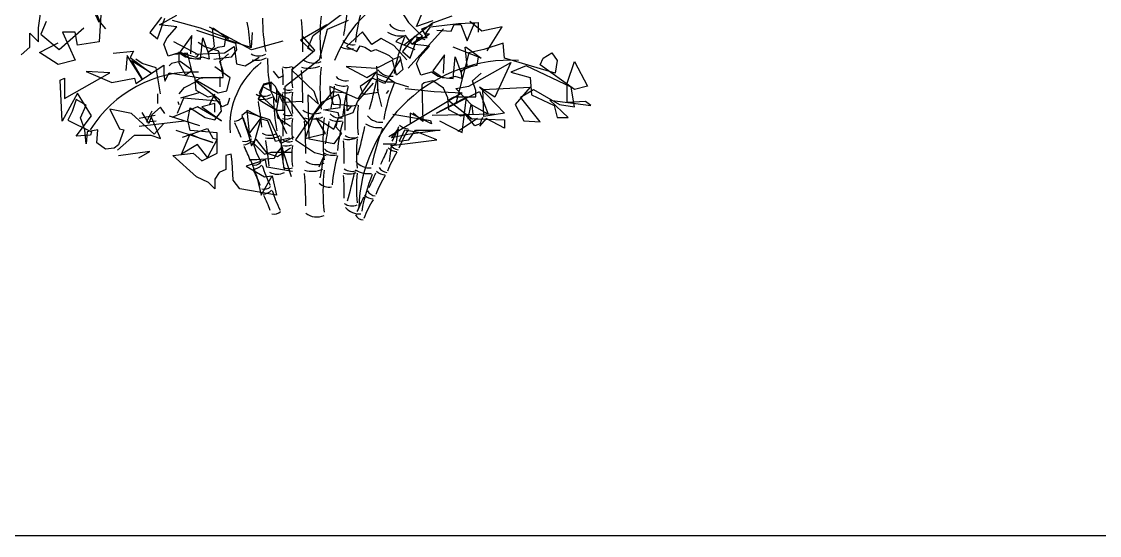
# Model space of a CAD drawing. Header units: millimetres. Extents: x 284148 to 331264, y 78716 to 101523.
# Drawn here: x 296611 to 299432, y 96471 to 97817 of the extents above; entities that cross this region are included whole.
import ezdxf

# ---------------------------------------------------------------- set-up
doc = ezdxf.new("R2010")
doc.units = ezdxf.units.MM
doc.layers.add('www.cad-blocks.net', color=7, linetype='Continuous')

# ---------------------------------------------------------------- blocks, each defined once
blk = doc.blocks.new('A$C6C9D438F')
for p, q in [((398.2, 517.2), (364.3, 593.4)), ((240, 503), (248.5, 565.2)), ((386.9, 551), (401.1, 517.2)), ((403.9, 551), (398.2, 466.3)), ((556.5, 511), (601.8, 536.4)), ((958.5, 482.5), (1039, 543.3)), ((1191, 544.2), (1208.6, 517.2)), ((1229.2, 506.4), (1246.8, 547.5)), ((259.8, 520), (245.7, 486.1)), ((401.1, 517.2), (415.2, 500.2)), ((562.2, 530.8), (531.1, 491.2)), ((550.9, 474.3), (570.7, 527.9)), ((601.8, 505.3), (556.5, 511)), ((663.9, 502.5), (590.4, 522.3)), ((994.9, 510.7), (925.2, 470.5)), ((1050.2, 521.9), (995.6, 498.7)), ((1270.7, 514.9), (1198, 458.6)), ((1208.6, 517.2), (1236.2, 488.8)), ((1272.4, 521), (1229.2, 506.4)), ((1243.4, 500.2), (1271.6, 511.5)), ((1266, 505.8), (1339.4, 514.3)), ((1321.6, 533.9), (1270.7, 514.9)), ((1319.6, 494.5), (1328.1, 511.5)), ((1328.1, 511.5), (1345.1, 511.5)), ((1339.4, 514.3), (1390.3, 517.1)), ((1345.1, 511.5), (1362, 469.1)), ((1400, 494.1), (1368.9, 519.5)), ((1373.3, 497.3), (1381.8, 517.1)), ((1390.3, 517.1), (1390.3, 491.7)), ((217.4, 452.2), (217.4, 488.9)), ((217.4, 488.9), (240, 466.3)), ((240, 466.3), (240, 503)), ((245.7, 486.1), (293.7, 446.6)), ((293.7, 446.6), (358.7, 503)), ((336.1, 491.7), (302.2, 491.7)), ((302.2, 491.7), (336.1, 418.3)), ((341.7, 457.9), (336.1, 491.7)), ((531.1, 491.2), (550.9, 474.3)), ((576.3, 477.1), (601.8, 505.3)), ((641.3, 482.8), (610.2, 440.4)), ((638.5, 434.8), (641.3, 482.8)), ((653.5, 496.5), (755.2, 462.6)), ((737.4, 474.3), (663.9, 502.5)), ((797.6, 445.7), (687.4, 505)), ((695, 502.5), (697.8, 502.5)), ((700.7, 454.5), (695, 502.5)), ((697.8, 502.5), (737.4, 474.3)), ((797.6, 451.3), (800.4, 490.9)), ((962.7, 444.7), (930.6, 480.9)), ((944.4, 449.7), (958.5, 482.5)), ((995.6, 498.7), (974.2, 419.4)), ((1088, 492.1), (1046.2, 453.7)), ((1111.9, 459.5), (1088, 492.1)), ((1200.6, 482.7), (1181.1, 473.6)), ((1223.6, 480.4), (1192.5, 440.9)), ((1217.9, 459.8), (1200.6, 482.7)), ((1207.5, 397.1), (1299.5, 500.6)), ((1217.9, 460.6), (1263.1, 486.1)), ((1244.6, 481.3), (1217.9, 459.8)), ((1251.8, 471.9), (1223.6, 480.4)), ((1236.2, 488.8), (1244.6, 481.3)), ((1257.5, 477.6), (1243.4, 500.2)), ((1251.8, 486.1), (1266, 505.8)), ((1263.1, 486.1), (1251.8, 486.1)), ((1282.9, 497.3), (1319.6, 494.5)), ((1362, 469.1), (1373.3, 497.3)), ((1453.7, 505.3), (1400, 494.1)), ((1414.1, 443.2), (1453.7, 505.3)), ((194.8, 432.5), (217.4, 452.2)), ((242.8, 438.1), (290.9, 463.5)), ((398.2, 466.3), (341.7, 457.9)), ((567.8, 460.2), (576.3, 477.1)), ((579.1, 429.1), (567.8, 460.2)), ((593.2, 467.5), (658.1, 433.6)), ((675.1, 453.4), (658.1, 464.7)), ((663.9, 420.6), (669.6, 477.1)), ((669.6, 477.1), (683.7, 437.6)), ((711.8, 442.1), (675.1, 453.4)), ((683.7, 437.6), (700.7, 454.5)), ((709.1, 451.7), (683.7, 440.4)), ((726.1, 454.5), (709.1, 451.7)), ((728.9, 477.1), (726.1, 454.5)), ((727, 473.9), (797.6, 451.3)), ((727, 437.2), (752.4, 454.2)), ((752.4, 454.2), (758, 409)), ((755.2, 462.6), (758, 445.7)), ((879.6, 468.3), (797.6, 445.7)), ((925.2, 470.5), (958.9, 440.5)), ((1046.2, 453.7), (1054.4, 450.1)), ((1072.9, 441.2), (1082.1, 455.8)), ((1082.1, 455.8), (1094.3, 452.5)), ((1094.3, 452.5), (1110.9, 441.5)), ((1137, 475), (1111.9, 459.5)), ((1170, 456.9), (1137, 475)), ((1204.3, 418.9), (1170, 456.9)), ((1181.1, 473.6), (1175.4, 467.3)), ((1175.4, 467.3), (1224.7, 446.1)), ((1212.3, 423.9), (1232, 477.6)), ((1263.1, 455), (1217.9, 460.6)), ((1232, 477.6), (1257.5, 477.6)), ((1237.7, 426.8), (1263.1, 455)), ((1398.8, 423.9), (1325.3, 452.2)), ((1356.4, 452.2), (1359.2, 452.2)), ((1362, 404.2), (1356.4, 452.2)), ((1359.2, 452.2), (1398.8, 423.9)), ((1456.5, 463), (1405.7, 446.1)), ((1459.4, 423.5), (1456.5, 463)), ((290.9, 407), (242.8, 438.1)), ((434.9, 436.5), (488.6, 442.1)), ((471.6, 430.8), (468.8, 391.3)), ((511.2, 368.7), (471.6, 430.8)), ((488.6, 442.1), (480.1, 425.2)), ((480.1, 425.2), (533.8, 385.6)), ((607.4, 437.6), (579.1, 429.1)), ((629.9, 436.5), (596, 433.6)), ((607.3, 439.3), (607.3, 411.1)), ((652.5, 425.2), (607.3, 439.3)), ((624.4, 426.3), (607.4, 437.6)), ((610.2, 440.4), (627.2, 429.1)), ((649.8, 420.6), (624.4, 426.3)), ((627.2, 429.1), (635.7, 423.5)), ((641.2, 391.3), (629.9, 436.5)), ((635.7, 423.5), (663.9, 420.6)), ((669.6, 426.3), (649.8, 420.6)), ((650.7, 434.4), (727, 437.2)), ((658.1, 433.6), (652.5, 425.2)), ((686.5, 420.6), (669.6, 426.3)), ((683.7, 440.4), (686.5, 420.6)), ((743.9, 425.9), (698.7, 420.3)), ((723.1, 374.3), (711.8, 442.1)), ((714.8, 415), (737.4, 434.8)), ((758, 445.7), (743.9, 425.9)), ((780.7, 403.3), (817.4, 425.9)), ((901.7, 393.1), (962.7, 444.7)), ((958.9, 440.5), (944.4, 449.7)), ((1054.4, 450.1), (1072.9, 441.2)), ((1110.9, 441.5), (1122.6, 446.1)), ((1122.6, 446.1), (1147.3, 435.6)), ((1147.3, 435.6), (1157.6, 430.2)), ((1157.6, 430.2), (1168.1, 420.8)), ((1168.1, 420.8), (1185.7, 427.8)), ((1185.7, 427.8), (1193.7, 394.3)), ((1192.5, 440.9), (1212.3, 423.9)), ((1229.2, 409.8), (1237.7, 426.8)), ((1302.7, 432.4), (1271.6, 390.1)), ((1299.9, 384.4), (1302.7, 432.4)), ((1325.3, 370.3), (1330.9, 426.8)), ((1330.9, 426.8), (1345.1, 387.2)), ((1366.1, 437.6), (1332.2, 304.9)), ((1405.7, 446.1), (1366.1, 437.6)), ((1390.3, 426.8), (1387.5, 404.2)), ((1592.2, 383.9), (1459.4, 423.5)), ((1552.6, 406.5), (1561.1, 423.5)), ((1561.1, 423.5), (1583.7, 437.6)), ((1583.7, 437.6), (1597.8, 417.8)), ((336.1, 418.3), (290.9, 407)), ((483, 416.7), (511.2, 368.7)), ((519.7, 394.1), (483, 416.7)), ((494.3, 357.4), (567.7, 405.4)), ((511.3, 409.3), (494.4, 420.6)), ((548.1, 398.1), (511.3, 409.3)), ((559.4, 330.3), (548.1, 398.1)), ((567.7, 405.4), (567.7, 380)), ((587.6, 409.3), (582, 403.7)), ((610.2, 415), (587.6, 409.3)), ((607.3, 411.1), (624.2, 380)), ((638.5, 395.2), (610.2, 415)), ((649.8, 369.8), (638.5, 395.2)), ((741.1, 372.3), (701.5, 400.5)), ((723.3, 389.6), (714.8, 415)), ((758, 409), (780.7, 403.3)), ((974.2, 419.4), (884.3, 348.1)), ((1123.5, 396.2), (1045.2, 401.6)), ((1045.2, 401.6), (1098.9, 372.7)), ((1166.3, 418.7), (1123.5, 396.2)), ((1129.1, 334.5), (1125.2, 402.3)), ((1188.1, 422), (1145.8, 357.5)), ((1176.5, 379.3), (1166.3, 418.7)), ((1240.5, 378.8), (1229.2, 409.8)), ((1345.1, 387.2), (1362, 404.2)), ((1370.5, 401.3), (1345.1, 390.1)), ((1366.1, 350.1), (1476.3, 412.2)), ((1387.5, 404.2), (1370.5, 401.3)), ((1476.3, 412.2), (1433.9, 321.8)), ((1515.9, 403.7), (1476.3, 386.8)), ((1634.5, 347.2), (1515.9, 403.7)), ((1643, 341.6), (1552.6, 406.5)), ((1597.8, 417.8), (1592.2, 383.9)), ((1623.2, 358.5), (1643, 415)), ((1643, 415), (1676.9, 350.1)), ((296.5, 365.9), (307.8, 371.5)), ((307.8, 317.9), (426.4, 385.6)), ((307.8, 371.5), (307.8, 317.9)), ((364.3, 388.5), (432.1, 360.2)), ((426.4, 385.6), (364.3, 388.5)), ((432.1, 360.2), (491.4, 371.5)), ((491.4, 371.5), (494.3, 357.4)), ((533.8, 385.6), (519.7, 394.1)), ((567.7, 380), (570.5, 363.1)), ((570.5, 363.1), (581.9, 385.6)), ((581.9, 385.6), (669.4, 371.5)), ((624.2, 380), (641.2, 391.3)), ((649.8, 364.2), (666.7, 372.6)), ((652.6, 338.8), (649.8, 369.8)), ((666.7, 372.6), (723.3, 372.6)), ((714.7, 374.3), (714.7, 348.9)), ((723.3, 372.6), (723.3, 389.6)), ((732.6, 338.4), (741.1, 372.3)), ((854.1, 389.2), (868.3, 372.3)), ((868.3, 372.3), (882.4, 377.9)), ((961, 336.6), (901.7, 393.1)), ((1113, 371.5), (1082.2, 349.7)), ((1124, 388.2), (1085.3, 331.9)), ((1098.9, 372.7), (1124, 388.2)), ((1145.8, 357.5), (1113, 371.5)), ((1155.8, 370.3), (1127.5, 381.6)), ((1172.7, 359), (1155.8, 370.3)), ((1193.7, 394.3), (1176.5, 379.3)), ((1268.8, 387.2), (1240.5, 378.8)), ((1285.7, 375.9), (1268.8, 387.2)), ((1271.6, 390.1), (1288.6, 378.8)), ((1311.2, 370.3), (1285.7, 375.9)), ((1288.6, 378.8), (1297, 373.1)), ((1297, 373.1), (1325.3, 370.3)), ((1330.9, 375.9), (1311.2, 370.3)), ((1347.9, 370.3), (1330.9, 375.9)), ((1345.1, 390.1), (1347.9, 370.3)), ((1376.2, 364.6), (1398.8, 384.4)), ((1476.3, 386.8), (1527.2, 372.6)), ((1527.2, 372.6), (1530, 327.5)), ((302.1, 258.6), (296.5, 365.9)), ((608.3, 329.9), (622.4, 346.9)), ((622.4, 346.9), (656.3, 363.8)), ((714.8, 313.3), (649.8, 364.2)), ((683.7, 321.8), (652.6, 338.8)), ((656.3, 363.8), (710, 332.8)), ((828.7, 355.3), (817.4, 332.8)), ((828.7, 352.5), (823, 335.6)), ((848.5, 361), (828.7, 355.3)), ((848.5, 358.2), (828.7, 352.5)), ((853.1, 334.3), (830.3, 346.9)), ((859.8, 349.7), (848.5, 361)), ((848.5, 335.6), (848.5, 358.2)), ((879.6, 307.3), (859.8, 349.7)), ((879.6, 321.5), (862.6, 341.2)), ((862.6, 341.2), (862.6, 307.3)), ((884.3, 348.1), (884, 250)), ((1002.2, 349), (1003.4, 329.1)), ((1076.1, 317.4), (1002.2, 349)), ((1115.8, 357.7), (1074.5, 311.3)), ((1082.2, 349.7), (1089.5, 328.2)), ((1138.8, 296.9), (1127.5, 342.1)), ((1155.8, 339.2), (1150.1, 330.8)), ((1209.4, 347.7), (1172.7, 359)), ((1199.4, 344.4), (1275.7, 335.9)), ((1249, 359), (1243.4, 353.4)), ((1243.4, 353.4), (1246.2, 257.4)), ((1271.6, 364.6), (1249, 359)), ((1299.9, 344.9), (1271.6, 364.6)), ((1311.2, 319.5), (1299.9, 344.9)), ((1332.2, 344.4), (1366.1, 350.1)), ((1374.6, 299.2), (1332.2, 344.4)), ((1384.6, 339.2), (1376.2, 364.6)), ((1384.6, 322.3), (1384.6, 339.2)), ((1433.9, 321.8), (1394.4, 347.2)), ((1394.4, 347.2), (1459.4, 279.5)), ((1402.8, 341.6), (1527.2, 347.2)), ((1405.7, 271), (1402.8, 341.6)), ((1527.2, 347.2), (1487.6, 302.1)), ((1501.7, 321.8), (1535.6, 341.6)), ((1535.6, 341.6), (1603.5, 302.1)), ((1623.2, 307.7), (1623.2, 358.5)), ((1643, 296.4), (1634.5, 347.2)), ((1676.9, 350.1), (1643, 341.6)), ((341.7, 332), (302.1, 258.6)), ((338.8, 315.1), (327.5, 284)), ((364.3, 300.9), (338.8, 315.1)), ((378.4, 272.7), (341.7, 332)), ((550.9, 330.3), (550.9, 304.9)), ((619.6, 318.6), (602.6, 279.1)), ((604.6, 310.5), (607.4, 302.1)), ((659.1, 332.8), (611.1, 318.6)), ((690.2, 313), (619.6, 318.6)), ((697.8, 324.6), (683.7, 321.8)), ((700.5, 329.2), (686.4, 300.9)), ((715.7, 310.2), (690.2, 313)), ((720.4, 296.4), (697.8, 324.6)), ((710, 332.8), (732.6, 338.4)), ((737.4, 310.5), (734.6, 302.1)), ((740.2, 319), (737.4, 310.5)), ((823, 335.6), (814.6, 315.8)), ((814.6, 315.8), (862.6, 287.6)), ((823.5, 326.5), (816, 318.1)), ((817.4, 332.8), (831.5, 315.8)), ((831.5, 315.8), (862.6, 287.6)), ((862.6, 307.3), (848.5, 335.6)), ((894.1, 316.7), (853.1, 334.3)), ((869.5, 327.2), (861.9, 284.8)), ((905, 270.6), (879.6, 321.5)), ((943.8, 253.6), (894.1, 316.7)), ((948.2, 211.8), (945.5, 327.7)), ((945.5, 327.7), (972.9, 303.3)), ((1009, 335.4), (960.4, 276.5)), ((972.9, 303.3), (961, 336.6)), ((1025.5, 328.4), (980.6, 307.7)), ((1003.4, 329.1), (1010.9, 303.5)), ((1047.3, 331.7), (1009, 335.4)), ((1030.4, 312.7), (1025.5, 328.4)), ((1029.4, 294.6), (1030.4, 312.7)), ((1047.9, 285.7), (1047.3, 331.7)), ((1074.5, 311.3), (1062.2, 280.5)), ((1085.3, 331.9), (1076.1, 317.4)), ((1089.5, 328.2), (1129.1, 334.5)), ((1349.1, 333.1), (1157, 217.4)), ((1275.7, 335.9), (1349.1, 333.1)), ((1281.3, 279.5), (1394.4, 335.9)), ((1360.5, 321.8), (1281.3, 279.5)), ((1311.2, 313.8), (1328.1, 322.3)), ((1314, 288.4), (1311.2, 319.5)), ((1376.2, 263), (1311.2, 313.8)), ((1328.1, 322.3), (1384.6, 322.3)), ((1349.1, 228.6), (1360.5, 321.8)), ((1394.4, 335.9), (1417, 276.6)), ((1552.6, 256.9), (1501.7, 321.8)), ((1530, 327.5), (1589.3, 299.2)), ((1626.1, 268.2), (1578, 313.3)), ((1578, 313.3), (1685.4, 299.2)), ((1671.3, 310.5), (1623.2, 307.7)), ((1685.4, 299.2), (1671.3, 310.5)), ((327.5, 284), (316.2, 261.4)), ((350.1, 267.1), (364.3, 300.9)), ((483, 278.3), (426.4, 289.6)), ((426.4, 289.6), (451.9, 238.8)), ((536.8, 285.1), (522.6, 256.9)), ((559.2, 295.3), (536.6, 275.5)), ((570.5, 278.3), (559.2, 295.3)), ((656.3, 296), (588.5, 267.8)), ((630.9, 262.2), (636.5, 293.2)), ((636.5, 293.2), (676.1, 267.8)), ((718.5, 259.3), (656.3, 296)), ((701.5, 304.5), (667.6, 296)), ((667.6, 296), (718.5, 259.3)), ((701.5, 281.9), (701.5, 304.5)), ((701.5, 262.2), (718.5, 284.8)), ((718.5, 284.8), (715.7, 310.2)), ((734.6, 302.1), (720.4, 296.4)), ((792, 228.3), (786.3, 287.6)), ((786.3, 287.6), (823, 267.8)), ((861.9, 284.8), (889.3, 226.3)), ((862.6, 287.6), (882.4, 287.6)), ((862.6, 287.6), (865.4, 267.8)), ((930.4, 310.2), (879.6, 307.3)), ((980.6, 307.7), (912.3, 209.7)), ((985.8, 288), (1029.4, 294.6)), ((1024.2, 280.3), (985.8, 288)), ((1010.9, 303.5), (1039, 301.2)), ((1039, 301.2), (1059.2, 298.4)), ((1059.2, 298.4), (1047.9, 285.7)), ((1345.1, 271.5), (1314, 288.4)), ((1371.8, 302.1), (1363.3, 265.4)), ((1417, 276.6), (1371.8, 302.1)), ((1377.4, 276.6), (1374.6, 299.2)), ((1487.6, 302.1), (1510.2, 259.7)), ((1589.3, 299.2), (1597.8, 268.2)), ((1603.5, 302.1), (1643, 296.4)), ((316.2, 261.4), (378.4, 230.3)), ((338.8, 219.1), (378.4, 272.7)), ((361.4, 236), (350.1, 267.1)), ((542.3, 224.7), (483, 278.3)), ((545.2, 273.8), (502.9, 265.4)), ((502.9, 245.6), (621.5, 259.7)), ((528.2, 252.9), (511.2, 281.2)), ((522.6, 256.9), (548.1, 259.7)), ((536.6, 275.5), (528.2, 252.9)), ((559.2, 213.4), (533.8, 272.7)), ((581.9, 272.7), (661, 247.3)), ((636.5, 233.9), (630.9, 262.2)), ((676.1, 267.8), (701.5, 262.2)), ((783.5, 281.9), (772.2, 273.5)), ((772.2, 273.5), (789.1, 222.6)), ((845.6, 262.2), (783.5, 281.9)), ((820.2, 265), (792, 228.3)), ((823, 267.8), (803.3, 200)), ((840, 259.3), (820.2, 265)), ((859.8, 205.7), (840, 259.3)), ((862.6, 225.5), (845.6, 262.2)), ((865.4, 267.8), (899.3, 245.2)), ((960.4, 276.5), (938.1, 213.2)), ((991.4, 226.3), (967, 266.9)), ((967, 266.9), (1012.7, 237.6)), ((1012.7, 237.6), (1026.8, 270.4)), ((1023.1, 266.2), (1018.3, 243.9)), ((1062.2, 280.5), (1023.1, 266.2)), ((1026.8, 270.4), (1024.2, 280.3)), ((1167.1, 277.1), (1266, 260.2)), ((1212.3, 279.9), (1212.3, 254.5)), ((1268.8, 251.7), (1212.3, 279.9)), ((1246.2, 257.4), (1220.7, 279.9)), ((1266, 260.2), (1268.8, 251.7)), ((1433.9, 276.6), (1270, 273.8)), ((1289.8, 259.7), (1349.1, 228.6)), ((1388.7, 265.4), (1337.8, 231.5)), ((1359.2, 274.3), (1345.1, 271.5)), ((1381.8, 246.1), (1359.2, 274.3)), ((1363.3, 265.4), (1459.4, 262.5)), ((1411.3, 265.4), (1394.4, 245.6)), ((1398.8, 260.2), (1395.9, 251.7)), ((1401.6, 268.6), (1398.8, 260.2)), ((1459.4, 279.5), (1405.7, 271)), ((1459.4, 239.9), (1411.3, 265.4)), ((1459.4, 262.5), (1459.4, 239.9)), ((1510.2, 259.7), (1552.6, 256.9)), ((1597.8, 268.2), (1626.1, 268.2)), ((364.3, 199.3), (361.4, 236)), ((367.1, 230.3), (364.3, 199.3)), ((395.4, 236), (367.1, 230.3)), ((378.4, 230.3), (375.6, 221.9)), ((392.5, 202.1), (395.4, 236)), ((463.2, 236), (449, 196.5)), ((451.9, 238.8), (463.2, 236)), ((567.7, 252.9), (542.3, 224.7)), ((695.9, 202.9), (599.8, 233.9)), ((616.8, 217), (681.8, 239.6)), ((707.2, 228.3), (636.5, 233.9)), ((681.8, 239.6), (695.9, 214.2)), ((707.2, 174.6), (707.2, 228.3)), ((938.1, 213.2), (991.4, 226.3)), ((1033.3, 226.8), (1012.9, 199.6)), ((1018.3, 243.9), (1033.3, 226.8)), ((1164.2, 215), (1181.2, 237.6)), ((1181.2, 237.6), (1175.5, 198.1)), ((1198.1, 234.8), (1184, 206.5)), ((1234.9, 229.1), (1198.1, 234.8)), ((1291.4, 234.8), (1206.6, 223.5)), ((1209.4, 209.4), (1226.4, 234.8)), ((1226.4, 234.8), (1291.4, 234.8)), ((1282.9, 209.4), (1234.9, 229.1)), ((1395.9, 251.7), (1381.8, 246.1)), ((375.6, 221.9), (338.8, 219.1)), ((415.1, 185.2), (392.5, 202.1)), ((446.2, 182.4), (491.4, 221.9)), ((491.4, 221.9), (533.8, 221.9)), ((533.8, 221.9), (559.2, 213.4)), ((613.9, 171.8), (636.5, 225.5)), ((636.5, 225.5), (662, 214.2)), ((662, 214.2), (695.9, 202.9)), ((707.2, 211.3), (681.8, 163.3)), ((695.9, 214.2), (707.2, 211.3)), ((789.1, 222.6), (797.6, 194.4)), ((797.6, 194.4), (808.9, 211.3)), ((803.3, 200), (831.5, 171.8)), ((808.9, 211.3), (837.2, 174.6)), ((896.5, 214.2), (859.8, 205.7)), ((873.9, 200), (862.6, 225.5)), ((907.8, 217), (873.9, 200)), ((912.3, 209.7), (962.2, 176.6)), ((1012.9, 199.6), (948.2, 211.8)), ((1175.5, 198.1), (1141.6, 198.1)), ((1206.6, 223.5), (1164.2, 215)), ((1164.2, 195.2), (1282.9, 209.4)), ((1184, 206.5), (1209.4, 209.4)), ((437.7, 188), (415.1, 185.2)), ((449, 196.5), (437.7, 188)), ((531, 179.5), (449, 168.2)), ((502.7, 162.6), (531, 179.5)), ((591.3, 169), (645, 174.6)), ((656.3, 197.2), (613.9, 171.8)), ((645, 174.6), (667.6, 154.9)), ((681.8, 163.3), (656.3, 197.2)), ((667.6, 154.9), (707.2, 174.6)), ((743.9, 171.8), (729.8, 169)), ((746.7, 152), (743.9, 171.8)), ((831.5, 171.8), (848.5, 177.5)), ((837.2, 174.6), (865.4, 166.2)), ((848.5, 177.5), (902.2, 177.5)), ((862.6, 174.6), (856.9, 160.5)), ((876.7, 191.6), (862.6, 174.6)), ((865.4, 166.2), (899.3, 188.8)), ((902.2, 112.5), (876.7, 191.6)), ((962.2, 176.6), (992.7, 168.4)), ((1158.6, 152.9), (1164.2, 195.2)), ((653.5, 112.5), (591.3, 169)), ((729.8, 169), (729.8, 132.3)), ((749.6, 104), (746.7, 152)), ((834.3, 157.7), (783.5, 140.8)), ((811.7, 157.7), (794.8, 157.7)), ((794.8, 157.7), (811.7, 112.5)), ((856.9, 160.5), (811.7, 157.7)), ((837.2, 137.9), (834.3, 157.7)), ((974.4, 139.3), (986.9, 166.1)), ((712.8, 123.8), (701.5, 106.9)), ((729.8, 132.3), (712.8, 123.8)), ((783.5, 140.8), (831.5, 112.5)), ((823, 64.5), (851.3, 115.3)), ((831.5, 112.5), (851.3, 115.3)), ((905, 126.6), (837.2, 137.9)), ((851.3, 115.3), (862.6, 64.5)), ((684.6, 98.4), (653.5, 112.5)), ((701.5, 81.5), (684.6, 98.4)), ((701.5, 106.9), (701.5, 81.5)), ((766.5, 81.5), (749.6, 104)), ((811.7, 112.5), (823, 64.5)), ((862.6, 64.5), (766.5, 81.5))]:
    blk.add_line(p, q)
for centre, radius, start, end in [((1328.5, 293.4), 337.9, 84.9803, 158.4113), ((369.2, 615), 682.4, 348.8456, 353.8286), ((1444.5, 434.4), 376.2, 163.5467, 175.3062), ((18, 385), 779.8, 4.8268, 9.8099), ((1256.2, 524.9), 430, 179.5279, 191.2874), ((-43.4, 449.8), 974.8, 359.4191, 4.4022), ((1514.1, 478.1), 537.5, 174.1203, 185.8797), ((1193.9, 540.6), 45.1, 218.4732, 276.2503), ((1187.9, 545.7), 64.1, 237.6782, 277.1822), ((1053.7, 497.7), 49.8, 243.0383, 282.5423), ((1061.4, 493.7), 35, 223.8333, 281.6103), ((1646.8, 299.2), 483.7, 158.1866, 169.9461), ((816.7, 469.5), 40, 239.8145, 297.5916), ((809.8, 474.9), 57, 259.0195, 298.5235), ((949.3, 245.4), 208.9, 127.189, 184.6893), ((1269.4, 419.3), 430, 179.5279, 191.2874), ((888.9, 434.7), 35.6, 253.6118, 293.1158), ((392.9, 358.9), 487.4, 359.4191, 4.4022), ((1171.6, 373.1), 268.7, 174.1203, 185.8797), ((948.7, 468.4), 71.2, 253.6118, 293.1158), ((960.5, 460.9), 50.1, 234.4068, 292.1839), ((1514.1, 345.1), 537.5, 174.1203, 185.8797), ((1477.3, 18.7), 399.6, 87.3008, 178.234), ((646.9, 68.1), 319.2, 87.8807, 148.3086), ((-43.4, 316.8), 974.8, 359.4191, 4.4022), ((1043.8, 399.5), 35, 223.8333, 281.6103), ((1160.9, 425.3), 64.1, 237.6782, 277.1822), ((1163.5, 421.1), 45.1, 218.4732, 276.2503), ((894.8, 364.5), 25, 234.4068, 292.1839), ((336.2, 423.4), 682.4, 348.8456, 353.8286), ((1038.3, 400.3), 49.8, 243.0383, 282.5423), ((1411.5, 242.8), 376.2, 163.5467, 175.3062), ((264.9, 539.2), 877.3, 343.4855, 348.4686), ((1619.7, 178.8), 483.7, 158.1866, 169.9461), ((829.8, 363.9), 40, 239.8145, 297.5916), ((825.7, 372.7), 57, 259.0195, 298.5235), ((1285.3, 317.1), 430, 179.5279, 191.2874), ((888.9, 368.2), 35.6, 253.6118, 293.1158), ((392.9, 292.4), 487.4, 359.4191, 4.4022), ((1171.6, 306.6), 268.7, 174.1203, 185.8797), ((47.1, 177.2), 779.8, 4.8268, 9.8099), ((960.5, 327.9), 50.1, 234.4068, 292.1839), ((1054.9, 348.1), 49.8, 253.6118, 293.1158), ((360.5, 241.9), 682.4, 359.4191, 4.4022), ((1450.7, 261.7), 376.2, 174.1203, 185.8797), ((748.5, 293.6), 35.6, 275.3978, 314.9018), ((316, 39.2), 487.4, 21.2051, 26.1882), ((1033.9, 341.3), 268.7, 195.9062, 207.6657), ((888.9, 299.8), 35.6, 253.6118, 293.1158), ((392.9, 224), 487.4, 359.4191, 4.4022), ((894.8, 298), 25, 234.4068, 292.1839), ((1171.6, 238.1), 268.7, 174.1203, 185.8797), ((956.5, 335.4), 71.2, 253.6118, 293.1158), ((-35.5, 183.8), 974.8, 359.4191, 4.4022), ((1521.9, 212.1), 537.5, 174.1203, 185.8797), ((321.8, 331.4), 682.4, 348.8456, 353.8286), ((1023.9, 308.3), 49.8, 243.0383, 282.5423), ((1028.4, 302), 35, 223.8333, 281.6103), ((1397.1, 150.7), 376.2, 163.5467, 175.3062), ((1136.4, 300.7), 45.1, 218.4732, 276.2503), ((845.8, 261.7), 40, 239.8145, 297.5916), ((234.5, 419.7), 877.3, 343.4855, 348.4686), ((1130.4, 305.8), 64.1, 237.6782, 277.1822), ((1589.3, 59.4), 483.7, 158.1866, 169.9461), ((731.8, 428.1), 487.4, 332.8717, 337.8548), ((1434.7, 92.7), 268.7, 147.5728, 159.3323), ((1209.4, 274.2), 35.6, 227.0644, 266.5684), ((780.1, 230.6), 25, 256.1928, 313.9699), ((773.1, 231.9), 35.6, 275.3978, 314.9018), ((1058.6, 279.5), 268.7, 195.9062, 207.6657), ((844.8, 270.8), 57, 259.0195, 298.5235), ((66.2, 75.2), 779.8, 4.8268, 9.8099), ((1304.4, 215.1), 430, 179.5279, 191.2874), ((894.8, 229.5), 25, 234.4068, 292.1839), ((1052.2, 260.4), 49.8, 253.6118, 293.1158), ((357.8, 154.3), 682.4, 359.4191, 4.4022), ((1063.2, 249.7), 35, 234.4068, 292.1839), ((1448, 174.1), 376.2, 174.1203, 185.8797), ((340.7, -22.6), 487.4, 21.2051, 26.1882), ((888.9, 229.4), 35.6, 253.6118, 293.1158), ((392.9, 153.6), 487.4, 359.4191, 4.4022), ((1171.6, 167.7), 268.7, 174.1203, 185.8797), ((1010, 218.9), 49.8, 243.0383, 282.5423), ((1014, 210), 35, 223.8333, 281.6103), ((702.1, 368.6), 487.4, 332.8717, 337.8548), ((1405, 33.2), 268.7, 147.5728, 159.3323), ((1179.7, 214.7), 35.6, 227.0644, 266.5684), ((1183.3, 208.7), 25, 207.8594, 265.6365), ((804.7, 168.8), 25, 256.1928, 313.9699), ((798.6, 168.3), 35.6, 275.3978, 314.9018), ((1084, 216), 268.7, 195.9062, 207.6657), ((968.4, 194.9), 50.1, 234.4068, 292.1839), ((307.9, 242), 682.4, 348.8456, 353.8286), ((1383.2, 61.4), 376.2, 163.5467, 175.3062), ((1106, 181.3), 45.1, 218.4732, 276.2503), ((366.1, -86.2), 487.4, 21.2051, 26.1882), ((864.9, 159.7), 40, 239.8145, 297.5916), ((894.8, 159.1), 25, 234.4068, 292.1839), ((956.5, 198.5), 71.2, 253.6118, 293.1158), ((-35.5, 46.9), 974.8, 359.4191, 4.4022), ((1521.9, 75.1), 537.5, 174.1203, 185.8797), ((1052.2, 170.1), 49.8, 253.6118, 293.1158), ((357.8, 64), 682.4, 359.4191, 4.4022), ((1060.5, 162.1), 35, 234.4068, 292.1839), ((207.4, 299.3), 877.3, 343.4855, 348.4686), ((1103.4, 185.4), 64.1, 237.6782, 277.1822), ((1448, 83.7), 376.2, 174.1203, 185.8797), ((1562.2, -61.1), 483.7, 158.1866, 169.9461), ((671.5, 307.3), 487.4, 332.8717, 337.8548), ((1374.4, -28.1), 268.7, 147.5728, 159.3323), ((1149.1, 153.5), 35.6, 227.0644, 266.5684), ((1153.6, 149.2), 25, 207.8594, 265.6365), ((830.1, 105.3), 25, 256.1928, 313.9699), ((1000.1, 120.7), 35, 223.8333, 281.6103), ((824.7, 102.9), 35.6, 275.3978, 314.9018), ((392.2, -151.5), 487.4, 21.2051, 26.1882), ((1110.1, 150.6), 268.7, 195.9062, 207.6657), ((640, 244.3), 487.4, 332.8717, 337.8548), ((1117.6, 90.5), 35.6, 227.0644, 266.5684), ((1123, 87.9), 25, 207.8594, 265.6365), ((1060.5, 71.7), 35, 234.4068, 292.1839), ((1078.9, 60.8), 45.1, 218.4732, 276.2503), ((1343, -91.1), 268.7, 147.5728, 159.3323), ((856.3, 39.9), 25, 256.1928, 313.9699), ((968.4, 58), 50.1, 234.4068, 292.1839), ((1091.5, 25), 25, 207.8594, 265.6365)]:
    blk.add_arc(centre, radius, start, end)
blk = doc.blocks.new('FORMAT')
at = {"color": 155, "true_color": 0x546d8e}
blk.add_line((287877.4, 96471.4), (331264, 96471.4), dxfattribs=at)

msp = doc.modelspace()

# ---------------------------------------------------------------- block references
msp.add_blockref('A$C6C9D438F', (296415.4, 97297.7))
at = {"layer": 'www.cad-blocks.net'}
msp.add_blockref('FORMAT', (0, 0), dxfattribs=at)

doc.saveas('drawing.dxf')
